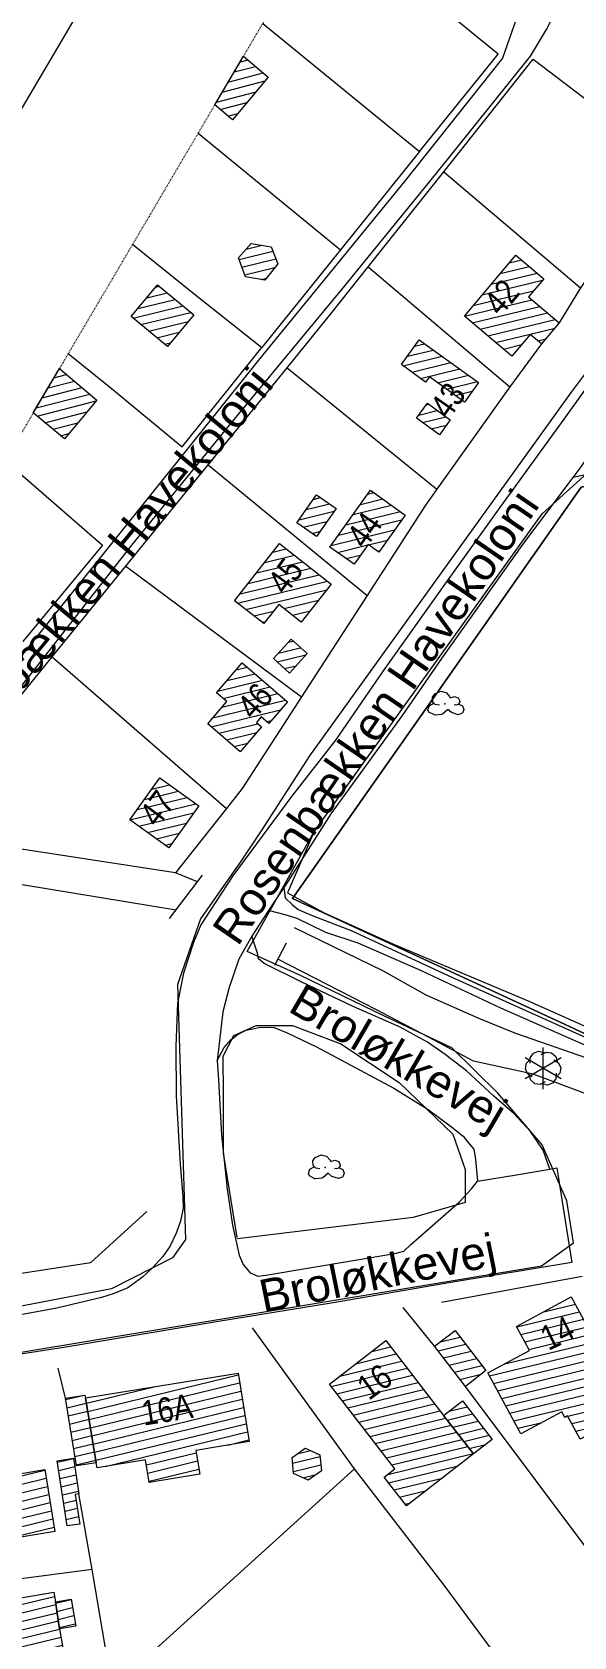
# Model space of a CAD drawing. Header units: metres. Extents: x 585637 to 586843, y 6137463 to 6138529.
# Drawn here: x 585802 to 585867.9, y 6138110.1 to 6138305.1 of the extents above; entities that cross this region are included whole.
import ezdxf
from ezdxf.enums import TextEntityAlignment as Align

# ---------------------------------------------------------------- set-up
doc = ezdxf.new("R2010")
doc.units = ezdxf.units.M
doc.header["$MEASUREMENT"] = 0
doc.linetypes.add('DGN Style 4', pattern=[34.633132, 17.30575, -8.652875, 0.021632, -8.652875])
doc.linetypes.add('DGN_STYLE_2', pattern=[0.030554, 0.018333, -0.012222])
for name, color, linetype, lineweight in [('adresse', 7, 'Continuous', 13), ('bygning', 252, 'Continuous', 0), ('bygværk', 252, 'DGN Style 4', 13), ('FRAME', 7, 'Continuous', 13), ('Grundkort', 7, 'Continuous', 13), ('hegn', 252, 'Continuous', 13), ('træ', 252, 'Continuous', 13), ('trægruppe', 252, 'Continuous', 13), ('vandløbskant', 252, 'Continuous', 13), ('vejkant', 252, 'Continuous', 13), ('vejnavn', 7, 'Continuous', 13)]:
    doc.layers.add(name, color=color, linetype=linetype, lineweight=lineweight)
doc.layers.add('TC_S_VRM_20X05', color=6, linetype='DGN_STYLE_2', lineweight=0, plot=False)
doc.layers.add('tekniskareal sportsanlæg', color=7, linetype='Continuous', lineweight=13, true_color=0x848484)
doc.styles.add('Style-Arial', font='arial.ttf')

# ---------------------------------------------------------------- blocks, each defined once
blk = doc.blocks.new('TRAE')
at = {"color": 0, "linetype": 'ByBlock', "lineweight": -2}
for p, q in [((0, -0.253), (0, 0.253)), ((0.219, -0.127), (-0.219, 0.127)), ((0.219, 0.127), (-0.219, -0.127))]:
    blk.add_line(p, q, dxfattribs=at)
at = {"color": 0, "linetype": 'ByBlock', "lineweight": -2, "flags": 128}
for points in [[(-0.155, 0.06), (-0.155, 0.126), (-0.117, 0.182), (-0.055, 0.207), (0.01, 0.192), (0.012, 0.191)], [(-0.023, 0.167), (0.038, 0.197), (0.105, 0.188), (0.156, 0.143), (0.174, 0.084)], [(-0.132, -0.104), (-0.188, -0.067), (-0.214, -0.005), (-0.202, 0.061), (-0.16, 0.104)], [(0.133, 0.104), (0.189, 0.068), (0.216, 0.006), (0.203, -0.06), (0.162, -0.105)], [(0.027, -0.165), (-0.033, -0.196), (-0.099, -0.189), (-0.15, -0.145), (-0.169, -0.087)], [(0.158, -0.061), (0.156, -0.128), (0.117, -0.183), (0.054, -0.206), (-0.011, -0.19)]]:
    blk.add_lwpolyline(points, dxfattribs=at)
blk = doc.blocks.new('TRAGRP')
at = {"color": 0, "linetype": 'ByBlock', "lineweight": -2, "flags": 128}
for points in [[(0.037, -0.071), (-0.03, -0.125), (-0.043, -0.13), (-0.115, -0.138), (-0.126, -0.136), (-0.193, -0.1), (-0.205, -0.074), (-0.186, -0.022), (-0.186, -0.022), (-0.136, 0.007), (-0.136, 0.007)], [(-0.064, -0.015), (-0.116, -0.008), (-0.145, 0.023), (-0.15, 0.079), (-0.123, 0.121), (-0.056, 0.151), (-0.049, 0.152), (0.014, 0.138), (0.015, 0.138), (0.059, 0.09), (0.064, 0.073)], [(0.064, 0.073), (0.116, 0.09), (0.164, 0.071), (0.182, 0.03), (0.182, 0.022), (0.161, -0.008), (0.135, -0.016), (0.114, -0.013)], [(0.169, -0.005), (0.214, -0.026), (0.232, -0.069), (0.214, -0.113), (0.211, -0.116), (0.162, -0.133), (0.161, -0.133), (0.081, -0.108), (0.037, -0.071)]]:
    blk.add_lwpolyline(points, dxfattribs=at)
at = {"color": 0, "linetype": 'ByBlock', "lineweight": -2}
blk.add_point((0, 0), dxfattribs=at)

msp = doc.modelspace()

# ---------------------------------------------------------------- hatches: boundary and pattern name
at = {"layer": 'bygning', "lineweight": 0}
h = msp.add_hatch(dxfattribs=at)
h.set_pattern_fill('HATCH', color=256, scale=0.1, style=0, pattern_type=2)
h.set_pattern_definition([(13.65, (585849.0443, 6138265.3169), (-0.23599, 0.971756), [])])
h.paths.add_polyline_path([(585831.04, 6138279), (585831.88, 6138276.96), (585830.28, 6138274.98), (585827.94, 6138275.37), (585827.09, 6138277.67), (585828.62, 6138279.44)], flags=0)
h = msp.add_hatch(dxfattribs=at)
h.set_pattern_fill('HATCH', color=256, scale=0.1, style=0, pattern_type=2)
h.set_pattern_definition([(13.65, (585827.9285, 6138298.0751), (-0.235989, 0.971756), [])])
h.paths.add_polyline_path([(585860.84, 6138278.02), (585864.23, 6138275.14), (585862.37, 6138272.93), (585866.11, 6138269.76), (585863.95, 6138267.22), (585862.58, 6138268.37), (585860.34, 6138265.72), (585854.56, 6138270.61)], flags=0)
h = msp.add_hatch(dxfattribs=at)
h.set_pattern_fill('HATCH', color=256, scale=0.1, style=0, pattern_type=2)
h.set_pattern_definition([(13.65, (585830.3712, 6138277.3649), (-0.23599, 0.971756), [])])
h.paths.add_polyline_path([(585817.22, 6138274.41), (585821.63, 6138270.76), (585818.43, 6138266.9), (585814.02, 6138270.55)], flags=0)
h = msp.add_hatch(dxfattribs=at)
h.set_pattern_fill('HATCH', color=256, scale=0.1, style=0, pattern_type=2)
h.set_pattern_definition([(13.65, (585850.4954, 6138258.177), (-0.23599, 0.97176), [])])
h.paths.add_polyline_path([(585856.29, 6138262.53), (585854.58, 6138260.14), (585850.3, 6138263.2), (585849.85, 6138262.58), (585846.9, 6138264.7), (585849.05, 6138267.71)], flags=0)
h = msp.add_hatch(dxfattribs=at)
h.set_pattern_fill('HATCH', color=256, scale=0.1, style=0, pattern_type=2)
h.set_pattern_definition([(13.65, (585844.6705, 6138246.2013), (-0.23599, 0.971756), [])])
h.paths.add_polyline_path([(585850.07, 6138260), (585852.84, 6138257.97), (585851.52, 6138256.16), (585848.74, 6138258.2)], flags=0)
h = msp.add_hatch(dxfattribs=at)
h.set_pattern_fill('HATCH', color=256, scale=0.1, style=0, pattern_type=2)
h.set_pattern_definition([(13.65, (585859.6097, 6138271.509), (-0.23599, 0.971756), [])])
h.paths.add_polyline_path([(585834.19, 6138245.48), (585836.57, 6138248.89), (585838.95, 6138247.23), (585836.57, 6138243.82)], flags=0)
h = msp.add_hatch(dxfattribs=at)
h.set_pattern_fill('HATCH', color=256, scale=0.1, style=0, pattern_type=2)
h.set_pattern_definition([(13.65, (585843.5504, 6138246.0512), (-0.23599, 0.97176), [])])
h.paths.add_polyline_path([(585843.14, 6138249.44), (585847.37, 6138246.42), (585844.16, 6138241.92), (585842.86, 6138242.84), (585841.14, 6138240.43), (585838.2, 6138242.53)], flags=0)
h = msp.add_hatch(dxfattribs=at)
h.set_pattern_fill('HATCH', color=256, scale=0.1, style=0, pattern_type=2)
h.set_pattern_definition([(13.65, (585805.2881, 6138259.2789), (-0.23599, 0.971756), [])])
h.paths.add_polyline_path([(585834.72, 6138233.41), (585832, 6138235.55), (585830.16, 6138233.22), (585826.61, 6138236), (585832.08, 6138242.95), (585838.35, 6138238.02)], flags=0)
h = msp.add_hatch(dxfattribs=at)
h.set_pattern_fill('HATCH', color=256, scale=0.1, style=0, pattern_type=2)
h.set_pattern_definition([(13.65, (585832.8246, 6138238.0874), (-0.23599, 0.97176), [])])
h.paths.add_polyline_path([(585833.47, 6138231.35), (585835.43, 6138229.58), (585833.28, 6138227.21), (585831.32, 6138228.99)], flags=0)
h = msp.add_hatch(dxfattribs=at)
h.set_pattern_fill('HATCH', color=256, scale=0.1, style=0, pattern_type=2)
h.set_pattern_definition([(13.65, (585833.6134, 6138229.2668), (-0.23599, 0.971756), [])])
h.paths.add_polyline_path([(585827.52, 6138228.45), (585833.03, 6138223.72), (585830.78, 6138221.1), (585829.84, 6138221.91), (585829.25, 6138221.22), (585829.89, 6138220.67), (585827.3, 6138217.64), (585823.33, 6138221.05), (585825.65, 6138223.76), (585824.41, 6138224.82)], flags=0)
h = msp.add_hatch(dxfattribs=at)
h.set_pattern_fill('HATCH', color=256, scale=0.1, style=0, pattern_type=2)
h.set_pattern_definition([(13.65, (585827.1518, 6138221.8617), (-0.23599, 0.971756), [])])
h.paths.add_polyline_path([(585813.87, 6138209.37), (585817.5, 6138214.46), (585822.24, 6138211.08), (585818.62, 6138205.99)], flags=0)
h = msp.add_hatch(dxfattribs=at)
h.set_pattern_fill('HATCH', color=256, scale=0.1, style=0, pattern_type=2)
h.set_pattern_definition([(13.65, (585844.7429, 6138138.6587), (-0.23599, 0.971756), [])])
h.paths.add_polyline_path([(585862.48, 6138144.89), (585860.9, 6138147.81), (585867.56, 6138151.42), (585869.59, 6138147.69), (585870.31, 6138148.07), (585872.04, 6138144.87), (585874.07, 6138145.97), (585876.09, 6138142.23), (585874.88, 6138141.57), (585876.68, 6138138.25), (585876.41, 6138138.1), (585876.65, 6138137.65), (585875.31, 6138136.93), (585874.98, 6138137.53), (585868.65, 6138134.1), (585867.12, 6138136.93), (585866.78, 6138136.75), (585866.41, 6138137.43), (585861.44, 6138134.74), (585857.43, 6138142.16)], flags=0)
h = msp.add_hatch(dxfattribs=at)
h.set_pattern_fill('HATCH', color=256, scale=0.1, style=0, pattern_type=2)
h.set_pattern_definition([(13.65, (585873.5449, 6138107.0031), (-0.235989, 0.971756), [])])
h.paths.add_polyline_path([(585850.93, 6138145.4), (585853.43, 6138147.32), (585857.18, 6138142.43), (585854.68, 6138140.52)], flags=0)
h = msp.add_hatch(dxfattribs=at)
h.set_pattern_fill('HATCH', color=256, scale=0.1, style=0, pattern_type=2)
h.set_pattern_definition([(13.65, (585855.3139, 6138136.375), (-0.23599, 0.971756), [])])
h.paths.add_polyline_path([(585855.67, 6138132.3), (585847.51, 6138125.98), (585844.8, 6138129.47), (585846.11, 6138130.48), (585838.13, 6138140.79), (585844.99, 6138146.09), (585852.03, 6138136.99)], flags=0)
h = msp.add_hatch(dxfattribs=at)
h.set_pattern_fill('HATCH', color=256, scale=0.1, style=0, pattern_type=2)
h.set_pattern_definition([(13.65, (585802.8122, 6138078.4036), (-0.235989, 0.971756), [])])
h.paths.add_polyline_path([(585827.02, 6138142.14), (585828.38, 6138133.8), (585821.89, 6138132.74), (585822.36, 6138129.83), (585816.22, 6138128.83), (585815.77, 6138131.59), (585809.87, 6138130.62), (585809.77, 6138131.23), (585808.46, 6138139.11)], flags=0)
h = msp.add_hatch(dxfattribs=at)
h.set_pattern_fill('HATCH', color=256, scale=0.1, style=0, pattern_type=2)
h.set_pattern_definition([(13.65, (585810.4908, 6138133.8129), (-0.23599, 0.97176), [])])
h.paths.add_polyline_path([(585809.77, 6138131.23), (585807.36, 6138130.84), (585806.01, 6138139.07), (585808.4, 6138139.46), (585808.46, 6138139.11)], flags=0)
h = msp.add_hatch(dxfattribs=at)
h.set_pattern_fill('HATCH', color=256, scale=0.1, style=0, pattern_type=2)
h.set_pattern_definition([(13.65, (585855.0336, 6138143.2149), (-0.23599, 0.97176), [])])
h.paths.add_polyline_path([(585852.03, 6138136.99), (585854.32, 6138138.76), (585857.95, 6138134.07), (585855.67, 6138132.3)], flags=0)
h = msp.add_hatch(dxfattribs=at)
h.set_pattern_fill('HATCH', color=256, scale=0.1, style=0, pattern_type=2)
h.set_pattern_definition([(13.65, (585777.1634, 6138114.3556), (-0.235989, 0.971756), [])])
h.paths.add_polyline_path([(585833.6, 6138131.89), (585835.2, 6138133.02), (585836.98, 6138132.2), (585837.16, 6138130.25), (585835.55, 6138129.12), (585833.77, 6138129.94)], flags=0)
h = msp.add_hatch(dxfattribs=at)
h.set_pattern_fill('HATCH', color=256, scale=0.1, style=0, pattern_type=2)
h.set_pattern_definition([(13.65, (585808.6643, 6138134.2248), (-0.23599, 0.97176), [])])
h.paths.add_polyline_path([(585805.02, 6138131.48), (585807, 6138131.79), (585807.67, 6138127.44), (585807.21, 6138127.37), (585807.76, 6138123.78), (585806.25, 6138123.55)], flags=0)
h = msp.add_hatch(dxfattribs=at)
h.set_pattern_fill('HATCH', color=256, scale=0.1, style=0, pattern_type=2)
h.set_pattern_definition([(13.65, (585806.8803, 6138127.0458), (-0.23599, 0.971756), [])])
h.paths.add_polyline_path([(585790.14, 6138120.46), (585788.79, 6138128.56), (585797.84, 6138130.07), (585797.94, 6138129.5), (585803.5, 6138130.43), (585804.75, 6138122.89)], flags=0)
h = msp.add_hatch(dxfattribs=at)
h.set_pattern_fill('HATCH', color=256, scale=0.1, style=0, pattern_type=2)
h.set_pattern_definition([(13.65, (585789.403, 6138114.3644), (-0.23599, 0.971756), [])])
h.paths.add_polyline_path([(585788.33, 6138098.09), (585785.91, 6138112.29), (585804.6, 6138115.49), (585804.8, 6138114.33), (585805.31, 6138111.05), (585806.16, 6138106.12), (585799.95, 6138105.05), (585800.62, 6138101.1), (585797.47, 6138100.57), (585797.63, 6138099.68)], flags=0)
h = msp.add_hatch(dxfattribs=at)
h.set_pattern_fill('HATCH', color=256, scale=0.1, style=0, pattern_type=2)
h.set_pattern_definition([(13.65, (585797.1224, 6138123.6148), (-0.23599, 0.971756), [])])
h.paths.add_polyline_path([(585807.27, 6138111.38), (585805.31, 6138111.05), (585804.8, 6138114.33), (585806.71, 6138114.65)], flags=0)

# ---------------------------------------------------------------- linework, layer by layer
for p, q in [((585826.54, 6138300.27), (585829.15, 6138300.94)), ((585827.26, 6138301.48), (585828.21, 6138301.73)), ((585825.11, 6138297.83), (585830.32, 6138299.18)), ((585825.82, 6138299.05), (585830.08, 6138300.15)), ((585824.39, 6138296.61), (585829.21, 6138297.86)), ((585824.85, 6138295.7), (585828.1, 6138296.54)), ((585825.79, 6138294.91), (585826.99, 6138295.22)), ((585804.61, 6138263.08), (585806.17, 6138263.48)), ((585803.18, 6138260.65), (585808.05, 6138261.9)), ((585803.9, 6138261.86), (585807.11, 6138262.69)), ((585802.46, 6138259.43), (585809, 6138261.11)), ((585802.59, 6138258.43), (585809.75, 6138260.28)), ((585803.53, 6138257.64), (585808.64, 6138258.96)), ((585804.48, 6138256.85), (585807.54, 6138257.64)), ((585805.42, 6138256.06), (585806.44, 6138256.33))]:
    msp.add_line(p, q, dxfattribs=at)
at = {"layer": 'bygning', "lineweight": 0, "flags": 128}
for points in [[(585827.67, 6138302.18), (585830.7, 6138299.63), (585826.34, 6138294.45), (585824.18, 6138296.26), (585824.18, 6138296.26), (585827.67, 6138302.18)], [(585805.29, 6138264.22), (585809.85, 6138260.4), (585805.89, 6138255.67), (585802.11, 6138258.83), (585802.11, 6138258.83), (585805.29, 6138264.22)]]:
    msp.add_lwpolyline(points, dxfattribs=at)
for points in [[(585831.04, 6138279), (585831.88, 6138276.96), (585830.28, 6138274.98), (585827.94, 6138275.37), (585827.09, 6138277.67), (585828.62, 6138279.44)], [(585860.84, 6138278.02), (585864.23, 6138275.14), (585862.37, 6138272.93), (585866.11, 6138269.76), (585863.95, 6138267.22), (585862.58, 6138268.37), (585860.34, 6138265.72), (585854.56, 6138270.61)], [(585817.22, 6138274.41), (585821.63, 6138270.76), (585818.43, 6138266.9), (585814.02, 6138270.55)], [(585856.29, 6138262.53), (585854.58, 6138260.14), (585850.3, 6138263.2), (585849.85, 6138262.58), (585846.9, 6138264.7), (585849.05, 6138267.71)], [(585850.07, 6138260), (585852.84, 6138257.97), (585851.52, 6138256.16), (585848.74, 6138258.2)], [(585834.19, 6138245.48), (585836.57, 6138248.89), (585838.95, 6138247.23), (585836.57, 6138243.82)], [(585843.14, 6138249.44), (585847.37, 6138246.42), (585844.16, 6138241.92), (585842.86, 6138242.84), (585841.14, 6138240.43), (585838.2, 6138242.53)], [(585834.72, 6138233.41), (585832, 6138235.55), (585830.16, 6138233.22), (585826.61, 6138236), (585832.08, 6138242.95), (585838.35, 6138238.02)], [(585833.47, 6138231.35), (585835.43, 6138229.58), (585833.28, 6138227.21), (585831.32, 6138228.99)], [(585827.52, 6138228.45), (585833.03, 6138223.72), (585830.78, 6138221.1), (585829.84, 6138221.91), (585829.25, 6138221.22), (585829.89, 6138220.67), (585827.3, 6138217.64), (585823.33, 6138221.05), (585825.65, 6138223.76), (585824.41, 6138224.82)], [(585813.87, 6138209.37), (585817.5, 6138214.46), (585822.24, 6138211.08), (585818.62, 6138205.99)], [(585862.48, 6138144.89), (585860.9, 6138147.81), (585867.56, 6138151.42), (585869.59, 6138147.69), (585870.31, 6138148.07), (585872.04, 6138144.87), (585874.07, 6138145.97), (585876.09, 6138142.23), (585874.88, 6138141.57), (585876.68, 6138138.25), (585876.41, 6138138.1), (585876.65, 6138137.65), (585875.31, 6138136.93), (585874.98, 6138137.53), (585868.65, 6138134.1), (585867.12, 6138136.93), (585866.78, 6138136.75), (585866.41, 6138137.43), (585861.44, 6138134.74), (585857.43, 6138142.16)], [(585850.93, 6138145.4), (585853.43, 6138147.32), (585857.18, 6138142.43), (585854.68, 6138140.52)], [(585855.67, 6138132.3), (585847.51, 6138125.98), (585844.8, 6138129.47), (585846.11, 6138130.48), (585838.13, 6138140.79), (585844.99, 6138146.09), (585852.03, 6138136.99)], [(585827.02, 6138142.14), (585828.38, 6138133.8), (585821.89, 6138132.74), (585822.36, 6138129.83), (585816.22, 6138128.83), (585815.77, 6138131.59), (585809.87, 6138130.62), (585809.77, 6138131.23), (585808.46, 6138139.11)], [(585809.77, 6138131.23), (585807.36, 6138130.84), (585806.01, 6138139.07), (585808.4, 6138139.46), (585808.46, 6138139.11)], [(585852.03, 6138136.99), (585854.32, 6138138.76), (585857.95, 6138134.07), (585855.67, 6138132.3)], [(585833.6, 6138131.89), (585835.2, 6138133.02), (585836.98, 6138132.2), (585837.16, 6138130.25), (585835.55, 6138129.12), (585833.77, 6138129.94)], [(585805.02, 6138131.48), (585807, 6138131.79), (585807.67, 6138127.44), (585807.21, 6138127.37), (585807.76, 6138123.78), (585806.25, 6138123.55)], [(585790.14, 6138120.46), (585788.79, 6138128.56), (585797.84, 6138130.07), (585797.94, 6138129.5), (585803.5, 6138130.43), (585804.75, 6138122.89)], [(585788.33, 6138098.09), (585785.91, 6138112.29), (585804.6, 6138115.49), (585804.8, 6138114.33), (585805.31, 6138111.05), (585806.16, 6138106.12), (585799.95, 6138105.05), (585800.62, 6138101.1), (585797.47, 6138100.57), (585797.63, 6138099.68)], [(585807.27, 6138111.38), (585805.31, 6138111.05), (585804.8, 6138114.33), (585806.71, 6138114.65)]]:
    msp.add_lwpolyline(points, close=True, dxfattribs=at)
at = {"layer": 'bygværk'}
msp.add_line((585831.5, 6138191.72), (585832.91, 6138194.44), dxfattribs=at)
at = {"layer": 'bygværk', "flags": 128}
msp.add_lwpolyline([(585818.69, 6138197.39), (585820.74, 6138200.09), (585822.68, 6138202.65)], dxfattribs=at)
at = {"layer": 'FRAME', "flags": 128}
msp.add_lwpolyline([(585938.38, 6138529.29), (586842.57, 6137996.1), (586540.94, 6137484.59), (585636.75, 6138017.78)], close=True, dxfattribs=at)
at = {"layer": 'Grundkort', "color": 7, "transparency": 33554534, "flags": 128}
for points in [[(585885.43, 6138304.47), (585886.83, 6138301.46), (585888.33, 6138298.26), (585888.33, 6138295.46), (585888.23, 6138292.06), (585886.23, 6138288.06), (585882.83, 6138282.57), (585876.54, 6138273.36), (585867.54, 6138261.36), (585835.73, 6138217.16), (585829.93, 6138208.16), (585827.33, 6138204.27), (585822.44, 6138197.36), (585819.64, 6138189.36), (585820.64, 6138158.36), (585819.04, 6138156.16), (585811.64, 6138152.36), (585800.04, 6138150.16)], [(585800.64, 6138144.66), (585863.94, 6138155.16), (585867.84, 6138157.96), (585867.04, 6138163.06), (585864.04, 6138169.86), (585858.64, 6138176.16), (585853.04, 6138181.66), (585844.94, 6138185.46), (585834.64, 6138190.46), (585828.14, 6138193.36), (585836.24, 6138207.86), (585864.03, 6138246.56), (585870.34, 6138252.26), (585874.43, 6138253.66), (585881.93, 6138252.66), (585889.04, 6138248.16), (585988.78, 6138188.65), (585993.54, 6138185.77), (585994.34, 6138185.43)], [(585836.24, 6138207.86), (585833.04, 6138200.51), (585837.43, 6138198.11), (585845.94, 6138194.26), (585862.34, 6138187.37), (585876.24, 6138181.16), (585878.94, 6138179.76), (585883.04, 6138175.76), (585897.04, 6138160.86), (585902.24, 6138156.37), (585906.64, 6138152.47), (585911.34, 6138146.87), (585933.24, 6138118.57), (585959.74, 6138083.16)], [(585826.91, 6138158.6), (585825.24, 6138168.86), (585825.24, 6138175.96), (585825.23, 6138180.67), (585826.53, 6138183.16), (585829.24, 6138184.37), (585833.64, 6138184.36), (585839.54, 6138182.16), (585846.64, 6138177.46), (585853.14, 6138171.16), (585854.64, 6138166.86), (585854.64, 6138162.86), (585848.34, 6138161.06), (585826.94, 6138158.46)]]:
    msp.add_lwpolyline(points, dxfattribs=at)
at = {"layer": 'hegn'}
for p, q in [((585830.03, 6138306.18), (585849.11, 6138290.59)), ((585822.15, 6138292.82), (585839.47, 6138278.66)), ((585849.11, 6138290.59), (585839.47, 6138278.66)), ((585842.86, 6138276.59), (585852.06, 6138288.15)), ((585852.06, 6138288.15), (585868.67, 6138274.02)), ((585839.47, 6138278.66), (585829.93, 6138266.78)), ((585842.86, 6138276.59), (585860.11, 6138262.01)), ((585868.67, 6138274.02), (585866.11, 6138269.76)), ((585863.95, 6138267.22), (585860.11, 6138262.01)), ((585823.39, 6138252.54), (585832.99, 6138264.33)), ((585832.99, 6138264.33), (585851.23, 6138249.56)), ((585860.11, 6138262.01), (585851.23, 6138249.56)), ((585798.69, 6138253.04), (585810.52, 6138242.77)), ((585813.36, 6138240.21), (585823.39, 6138252.54)), ((585823.39, 6138252.54), (585842.73, 6138236.63)), ((585810.52, 6138242.77), (585800.82, 6138231.04)), ((585813.36, 6138240.21), (585834.76, 6138224.32)), ((585842.73, 6138236.63), (585834.76, 6138224.32)), ((585804.39, 6138229.18), (585825.63, 6138210.76)), ((585868.88, 6138153.88), (585851.78, 6138150.71)), ((585850.93, 6138145.4), (585847.12, 6138150.11)), ((585841.2, 6138130.5), (585828.79, 6138147.65)), ((585806.01, 6138139.07), (585805.13, 6138142.75)), ((585875.24, 6138113.1), (585854.68, 6138140.52)), ((585841.2, 6138130.5), (585811.7, 6138103.82)), ((585809.29, 6138118.24), (585807.67, 6138127.44)), ((585811.7, 6138103.82), (585809.29, 6138118.24))]:
    msp.add_line(p, q, dxfattribs=at)
at = {"layer": 'hegn', "flags": 128}
for points in [[(585849.11, 6138290.59), (585858.69, 6138302.45), (585837.84, 6138319.43)], [(585852.06, 6138288.15), (585862.93, 6138301.81), (585879.51, 6138289.23), (585868.67, 6138274.02)], [(585814.19, 6138279.33), (585821.7, 6138273.31), (585829.93, 6138266.78)], [(585832.99, 6138264.33), (585838.48, 6138271.09), (585842.86, 6138276.59)], [(585806.37, 6138266.05), (585811.36, 6138262.06), (585820.23, 6138254.69), (585829.93, 6138266.78)], [(586096.51, 6137929.28), (586079.83, 6137947.74), (586068.02, 6137960.33), (586053.31, 6137973.64), (586027.01, 6137999.27), (586014.99, 6138012.16), (585995.91, 6138035.85), (585985.12, 6138050.35), (585972.52, 6138066.27), (585958.05, 6138085.75), (585938.73, 6138110.95), (585924.43, 6138130.16), (585915.62, 6138141.37), (585908.26, 6138149.53), (585897.39, 6138160.39), (585894.23, 6138163.75), (585879.63, 6138178.56), (585866.21, 6138184.79), (585833.66, 6138199.82), (585851.13, 6138224.64), (585868.77, 6138249.8), (585881.34, 6138252.48)], [(585851.23, 6138249.56), (585849.85, 6138247.63), (585842.73, 6138236.63)], [(585804.39, 6138229.18), (585808.77, 6138234.57), (585813.36, 6138240.21)], [(585825.63, 6138210.76), (585821.57, 6138205.64), (585819.43, 6138202.92), (585787.11, 6138207.88), (585792.55, 6138214.61), (585804.39, 6138229.18)], [(585834.76, 6138224.32), (585827.54, 6138213.17), (585825.63, 6138210.76)], [(585749.73, 6138167.89), (585758.16, 6138151.23), (585761.79, 6138148.33), (585809.11, 6138155.58), (585815.92, 6138161.78)], [(585862, 6138102.98), (585852.09, 6138116.36), (585841.2, 6138130.5)], [(585809.29, 6138118.24), (585790.08, 6138115.73), (585778.59, 6138116.12), (585774.24, 6138115.78)]]:
    msp.add_lwpolyline(points, dxfattribs=at)
at = {"layer": 'TC_S_VRM_20X05'}
msp.add_lwpolyline([(585659.05, 6138016.22), (586360.88, 6137602.38), (586652.35, 6138096.67), (585950.53, 6138510.52)], close=True, dxfattribs=at)
at = {"layer": 'tekniskareal sportsanlæg', "flags": 128}
msp.add_lwpolyline([(586011.58, 6138279.96), (585969.99, 6138303.54), (585930.49, 6138326.27), (585904.11, 6138299.53), (585909.16, 6138298.48), (585898.02, 6138267.83), (585894.47, 6138270.04), (585892.39, 6138271.08), (585884.43, 6138267.86), (585885.74, 6138258.96), (585882.04, 6138253.48), (585881.34, 6138252.48), (585868.77, 6138249.8), (585851.13, 6138224.64), (585833.66, 6138199.82), (585866.21, 6138184.79), (585879.63, 6138178.56), (585894.23, 6138163.75), (585897.39, 6138160.39), (585908.26, 6138149.53), (585915.62, 6138141.37), (585924.43, 6138130.16), (585938.73, 6138110.95), (585958.05, 6138085.75)], dxfattribs=at)
at = {"layer": 'vandløbskant', "flags": 128}
for points in [[(585822.07, 6138201.84), (585819.43, 6138202.92), (585787.11, 6138207.88), (585784.22, 6138208.06), (585773.28, 6138209.53), (585773.06, 6138209.56)], [(585771.01, 6138206.09), (585785.19, 6138204.05), (585819.48, 6138198.43)], [(585833.87, 6138196.27), (585844.66, 6138191.03), (585849.89, 6138188.12), (585856.47, 6138185.17), (585860.77, 6138183.46), (585869.42, 6138180.43), (585875.57, 6138177.08), (585880.63, 6138172.94), (585887.42, 6138166.63), (585891.72, 6138162.21), (585895.16, 6138159.35), (585900.83, 6138153.06), (585907.04, 6138146.88), (585911.94, 6138141.69), (585916.32, 6138136.11), (585920.11, 6138131.23), (585927.04, 6138121.96), (585930.28, 6138115.58), (585933, 6138112.29), (585935.01, 6138108.91)], [(585931.2, 6138106.44), (585926.64, 6138113.88), (585924.28, 6138118.03), (585923.18, 6138121.16), (585917.74, 6138128.53), (585910.51, 6138138.31), (585910.33, 6138138.18), (585904.58, 6138145.19), (585904.09, 6138144.8), (585891.77, 6138157.77), (585886.04, 6138162.71), (585884.64, 6138163.92), (585874.42, 6138173.44), (585869.92, 6138175.86), (585862.95, 6138178.47), (585855.68, 6138180.05), (585850.2, 6138182.96), (585843.86, 6138186.3), (585831.87, 6138192.44)]]:
    msp.add_lwpolyline(points, dxfattribs=at)
at = {"layer": 'vejkant'}
msp.add_line((585832.58, 6138201.15), (585830.73, 6138198.37), dxfattribs=at)
at = {"layer": 'vejkant', "flags": 128}
for points in [[(585859.21, 6138317.26), (585860.25, 6138315.08), (585861.02, 6138312.73), (585861.37, 6138311.18), (585861.47, 6138309.58), (585861.29, 6138308.26), (585860.84, 6138306.56), (585859.18, 6138301.95), (585847.25, 6138286.92), (585829.69, 6138265.46), (585812.97, 6138244.63), (585800.6, 6138229.24), (585793.79, 6138221.02), (585792.86, 6138220.35), (585791.89, 6138220.1), (585790.98, 6138220.04), (585790.22, 6138220.15), (585787.82, 6138222.08), (585782.72, 6138225.95)], [(585781.27, 6138223.49), (585787.53, 6138218.59), (585790.88, 6138216.35), (585792.2, 6138215.97), (585793.03, 6138216.44), (585793.69, 6138216.96), (585802.17, 6138227.52), (585814.09, 6138242.74), (585826, 6138257.33), (585839.66, 6138273.84), (585851.04, 6138287.81), (585862.6, 6138302.19), (585864.57, 6138305.43), (585865.61, 6138307.49), (585866.63, 6138309.06), (585867.73, 6138310.1), (585868.61, 6138310.57), (585869.68, 6138310.88), (585870.86, 6138310.94)], [(585882, 6138271.01), (585874.59, 6138260.68), (585868.52, 6138252), (585867.77, 6138251)], [(585873.3, 6138267.35), (585866.65, 6138258.09), (585858.97, 6138247.45), (585852.28, 6138238.13), (585844.68, 6138227.47), (585838.86, 6138219.06), (585833.53, 6138212.23), (585826.4, 6138202.55), (585823.62, 6138198.34), (585822.48, 6138196.61), (585821.61, 6138194.48), (585820.37, 6138190.75), (585819.67, 6138187.08), (585819.47, 6138181.88), (585819.5, 6138175.81), (585819.99, 6138167.54), (585820.31, 6138163.58), (585820.35, 6138162.18), (585820.02, 6138160.59), (585819.51, 6138159.14), (585818.72, 6138157.53), (585817.87, 6138156.32), (585816.62, 6138154.94), (585815.39, 6138153.78), (585813.61, 6138152.51), (585811.95, 6138151.79), (585810.39, 6138151.31), (585804.99, 6138150.04), (585791.24, 6138147.51)], [(585871.27, 6138251.73), (585867.77, 6138251)], [(585867.77, 6138251), (585861.74, 6138243.01), (585851.76, 6138228.99), (585846.98, 6138222.06), (585838.3, 6138210.11), (585832.78, 6138201.45), (585832.58, 6138201.15)], [(585832.58, 6138201.15), (585832.77, 6138199.9), (585833.62, 6138199.09), (585834.32, 6138198.46), (585836.03, 6138197.75), (585840.78, 6138195.93), (585853.12, 6138190.23), (585872.13, 6138181.65), (585878.51, 6138178.25), (585882.17, 6138175.1), (585888.06, 6138169.07), (585893.42, 6138163.65), (585896.87, 6138160.15), (585903.07, 6138154.09), (585911.2, 6138145.64), (585915.25, 6138141.02), (585918.81, 6138136.2), (585922.56, 6138131.57), (585928.92, 6138122.83), (585934.78, 6138115.2), (585943.68, 6138103.5)], [(585830.73, 6138198.37), (585829.08, 6138195.81), (585828.7, 6138195.22)], [(585941.85, 6138104.48), (585933.73, 6138115.13), (585928.32, 6138122.47), (585919.17, 6138134.61), (585912.98, 6138142.52), (585907.97, 6138147.98), (585902.44, 6138153.48), (585896.17, 6138159.83), (585892.42, 6138163.52), (585887.31, 6138168.54), (585881.61, 6138174.31), (585879.85, 6138175.93), (585878.48, 6138177.08), (585876.18, 6138178.53), (585870.8, 6138181.3), (585858.99, 6138186.48), (585849.36, 6138191.02), (585841.63, 6138194.38), (585837.72, 6138195.68), (585834.23, 6138197.38), (585832.77, 6138197.82), (585830.73, 6138198.37)], [(585828.7, 6138195.22), (585827.12, 6138192.44), (585825.93, 6138189), (585825.19, 6138186.05), (585824.75, 6138182.53), (585824.47, 6138180.14)], [(585864.97, 6138166.93), (585864.15, 6138169.23), (585862.6, 6138171.48), (585860.6, 6138173.65), (585858.14, 6138175.8), (585854.81, 6138178.87), (585852.21, 6138180.86), (585850.07, 6138182.35), (585846.67, 6138184.22), (585841.1, 6138186.65), (585834.71, 6138189.67), (585830.21, 6138191.9), (585829.51, 6138192.49), (585829.39, 6138193.17), (585828.7, 6138195.22)], [(585824.47, 6138180.14), (585825.33, 6138181.71), (585826.17, 6138182.67), (585827.02, 6138183.33), (585828.03, 6138183.81), (585829.81, 6138184.17), (585831.4, 6138184.13), (585833.01, 6138183.49), (585836.58, 6138181.78), (585845.96, 6138176.77), (585850.16, 6138174.18), (585852.82, 6138172.18), (585854.4, 6138170.94), (585854.99, 6138170.19), (585855.73, 6138169.34), (585855.93, 6138168.08), (585856.17, 6138165.45)], [(585824.47, 6138180.14), (585824.64, 6138177.76), (585825, 6138171.04), (585825.71, 6138164.48), (585826.33, 6138160.09), (585827.15, 6138156.47), (585827.63, 6138155.31), (585828.49, 6138154.33), (585829.43, 6138153.92), (585830.4, 6138154.03), (585846.1, 6138156.67), (585847.18, 6138156.95), (585848.02, 6138157.71), (585853.96, 6138162.94), (585855.42, 6138164.52), (585856.17, 6138165.45)], [(585864.97, 6138166.93), (585865.8, 6138167.07), (585867.02, 6138159.39), (585867.63, 6138155.58), (585852.93, 6138153.14), (585838.35, 6138150.61), (585824.66, 6138148.41), (585806.07, 6138145.28), (585792.16, 6138143.15)], [(585856.17, 6138165.45), (585860.89, 6138166.24), (585864.97, 6138166.93)]]:
    msp.add_lwpolyline(points, dxfattribs=at)

# ---------------------------------------------------------------- block references
at = {"layer": 'træ', "xscale": 10.00000000113143, "yscale": 10.00000000054394, "zscale": 10, "rotation": 2.997476339980322e-08}
msp.add_blockref('TRAE', (585864.13, 6138179.18), dxfattribs=at)
at = {"layer": 'trægruppe', "zscale": 10}
for p, xscale, yscale, rotation in [((585852.18, 6138223.48), 10.0000000010094, 9.999999998145032, 1.599951252078305e-08), ((585837.63, 6138167.12), 10.00000000109205, 9.999999997635397, 1.125602038798768e-08)]:
    msp.add_blockref('TRAGRP', p, dxfattribs=dict(at, xscale=xscale, yscale=yscale, rotation=rotation))

# ---------------------------------------------------------------- texts
at = {"layer": 'adresse', "style": 'Style-Arial', "width": 0.833333}
for s, rotation, p in [('42', 49.5, (585859.08, 6138272.9)), ('43', 54.9, (585852.54, 6138260.36)), ('44', 54.9, (585842.39, 6138244.62)), ('45', 54, (585832.76, 6138239.02)), ('46', 48.6, (585829.06, 6138223.84)), ('47', 53.1, (585817.18, 6138210.79)), ('14', 26.1, (585865.87, 6138147)), ('16', 36, (585843.63, 6138141.09)), ('16A', 9, (585818.38, 6138137.71))]:
    msp.add_text(s, height=3, rotation=rotation, dxfattribs=at).set_placement(p, align=Align.MIDDLE_CENTER)
at = {"layer": 'vejnavn', "style": 'Style-Arial'}
for s, rotation, p in [('Rosenbækken Havekoloni', 50.418, (585809.21, 6138238.36)), ('Broløkkevej', 329.634, (585846.55, 6138180.54)), ('Broløkkevej', 11.457, (585843.99, 6138154.3))]:
    msp.add_text(s, height=4, rotation=rotation, dxfattribs=at).set_placement(p, align=Align.MIDDLE_CENTER)
at = {"layer": 'vejnavn', "style": 'Style-Arial', "width": 1.000002}
for s, rotation, p in [('Rosenbækken Havekoloni', 55.575, (585843.76, 6138221.89)), ('Broløkkevej', 329.634, (585846.55, 6138180.54))]:
    msp.add_text(s, height=3.9988, rotation=rotation, dxfattribs=at).set_placement(p, align=Align.MIDDLE_CENTER)

doc.saveas('drawing.dxf')
